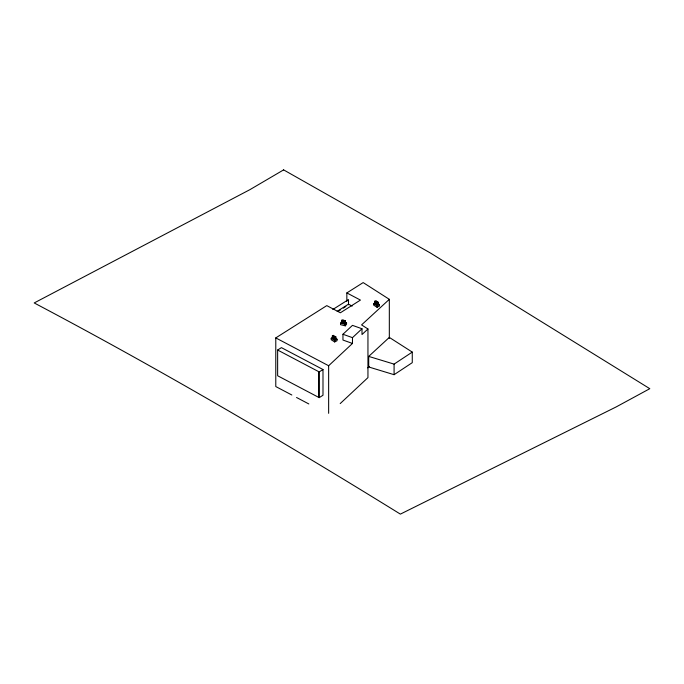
<?xml version="1.0" encoding="UTF-8"?>
<svg xmlns="http://www.w3.org/2000/svg" width="684" height="684" viewBox="0 0 684 684"><rect width="100%" height="100%" fill="white"/><g stroke="black" fill="none" stroke-linecap="round" stroke-linejoin="round"><path stroke-width="1.03" d="M341.478 320.574L342.034 319.83L343.325 320.146L342.769 323.147L341.478 322.822L341.478 320.574L342.769 320.899L343.325 320.146M344.651 322.207L346.557 322.686L346.557 324.156L345.292 325.849L340.521 324.661L340.521 323.199L341.795 321.497M343.65 321.112L344.206 320.368L345.497 320.693L344.941 323.686L343.65 323.37L343.65 321.112L344.941 321.437L345.497 320.693M345.292 325.849L345.292 324.378L346.557 322.686M361.998 328.756L352.482 337.657L352.482 343.445L342.958 340.051L342.958 334.262L352.465 325.362L361.998 328.756L361.998 334.544L367.949 328.978L361.579 324.9L389.324 299.327L363.17 282.586L346.848 292.923L346.848 301.413M328.645 413.333L328.645 365.743L352.482 343.445M340.204 403.577L367.949 377.619L367.949 328.978M368.71 356.407L389.324 337.409L412.272 352.098L412.272 362.665L394.087 374.687L368.71 366.975L368.71 356.407L394.087 364.119L412.272 352.098M367.744 367.864L369.292 366.444M291.829 395.001L275.78 386.554L275.78 337.905L326.781 305.62L340.375 312.776L360.434 300.079L346.848 292.923M332.809 309.501L348.507 299.566L348.507 304.825M337.169 311.331L348.507 304.158L352.174 306.09M338.913 310.895L340.658 309.792M343.274 308.133L345.89 306.483M277.636 350.028L281.423 347.634L322.993 369.522L322.993 395.249L319.206 397.643L277.636 375.755L277.636 350.028L319.206 371.925L322.993 369.522M376.722 303.551L375.678 304.089L374.729 303.491L374.729 301.234L375.781 300.695L376.722 301.293L376.722 302.798M374.729 301.234L375.678 301.841L376.722 301.293M377.722 303.465L379.458 304.577L379.458 306.047L377.072 307.287L373.601 305.064L373.601 303.593L375.183 302.773M376.32 302.251L377.363 301.704L378.303 302.311L378.303 304.56L377.26 305.107L376.32 304.5L376.32 302.251L377.26 302.85L377.26 305.107M377.26 302.85L378.303 302.311M376.32 304.5L377.363 303.961M373.601 303.593L377.072 305.816L379.458 304.577M332.33 335.887L333.373 335.34L334.322 335.947L333.279 336.485L332.33 335.887L332.33 338.135L333.279 338.734L334.322 338.195M335.314 338.11L337.058 339.23L337.058 340.7L334.673 341.94L331.201 339.709L331.201 338.238L332.783 337.417M333.912 336.896L334.963 336.357L335.904 336.956L335.904 339.204L334.861 339.751L333.912 339.144L333.912 336.896L334.861 337.503L334.861 339.751M334.861 337.503L335.904 336.956M331.201 338.238L334.673 340.47L337.058 339.23M340.521 323.199L345.292 324.378M342.958 334.262L352.482 337.657M275.78 337.905L328.645 365.743M296.548 397.489L308.817 403.945M394.087 364.119L394.087 374.687M389.324 299.327L389.324 338.452M377.072 305.816L377.072 307.287M375.678 301.841L375.678 304.089M344.941 321.437L344.941 323.686M342.769 320.899L342.769 323.147M334.673 340.47L334.673 341.94M333.279 336.485L333.279 338.734M319.206 371.925L319.206 397.643M318.676 371.643L318.676 397.37M283.621 169.88L249.908 189.656L34.2 302.944C158.833 368.77 280.534 439.983 400.379 514.12L616.087 406.971L649.8 388.683L430.108 252.823L283.621 169.88"/></g></svg>
